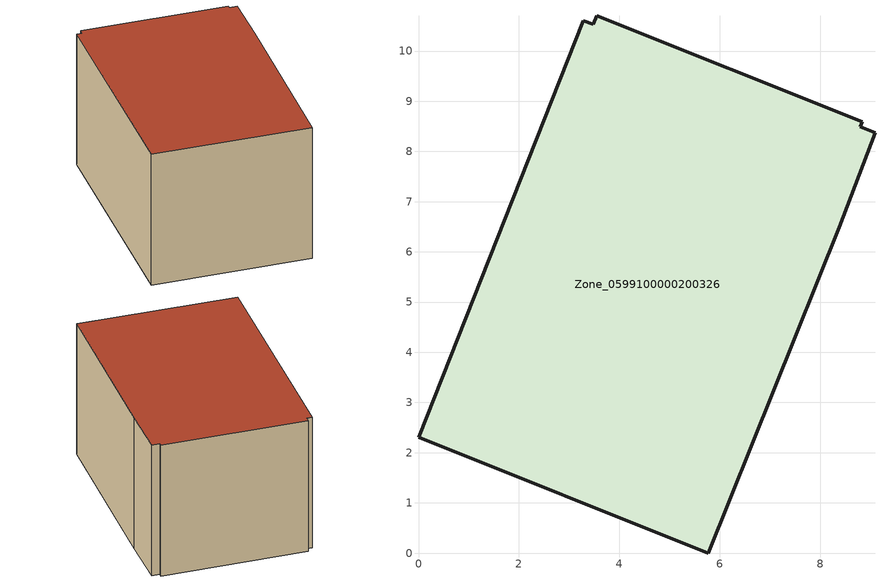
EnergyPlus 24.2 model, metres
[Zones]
Zone_0599100000200326
 floor ground (C_G): 9.09,8.37 8.38,6.49 5.77,0 0,2.31 3.28,10.61 3.48,10.53 3.55,10.7 8.83,8.6 8.8,8.49 z0
 wall outside (C_F): 5.77,0 8.38,6.49 9.09,8.37 8.8,8.49 8.83,8.6 3.55,10.7 3.48,10.53 3.28,10.61 0,2.31 5.77,0 z0:5.63
 roof outside (C_R): 8.38,6.49 9.09,8.37 8.8,8.49 8.83,8.6 3.55,10.7 3.48,10.53 3.28,10.61 0,2.31 5.77,0 z5.63
[BUILDING]
Pand.0599100000200326: North Axis=0; Terrain=City; Loads Convergence Tolerance Value=0.04; Temperature Convergence Tolerance Value=0.4; Solar Distribution=FullExterior; Maximum Number of Warmup Days=25; Minimum Number of Warmup Days=1
[Site:Location]
Rotterdam.The.Hague.AP_ZH_NLD Design_Conditions: Latitude=51.96; Longitude=4.45; Time Zone=1; Elevation=-4.5
[SITE:GROUNDTEMPERATURE:BUILDINGSURFACE]
18, 18, 18, 18, 18, 18, 18, 18, 18, 18, 18, 18
[MATERIAL] Thermal Absorptance=0.9; Solar Absorptance=0.7; Visible Absorptance=0.7
Name | Roughness | Thickness | Conductivity | Density | Specific Heat
G.TI.1975-1991 | MediumSmooth | 0.15 | 0.288461 | 540 | 1210
F.TI.1975-1991 | Rough | 0.3 | 0.230769 | 1920 | 840
R.TI.1975-1991 | MediumRough | 0.2 | 0.153846 | 1500 | 1000
[CONSTRUCTION]
C_G: G.TI.1975-1991
C_F: F.TI.1975-1991
C_R: R.TI.1975-1991
[ZONE]
Zone_0599100000200326: Type=1; Multiplier=1; Ceiling Height=Autocalculate; Volume=Autocalculate; Floor Area=autocalculate; Part of Total Floor Area=Yes
[ZONEINFILTRATION:DESIGNFLOWRATE]
Infil_Zone_0599100000200326: Zone or ZoneList or Space or SpaceList=Zone_0599100000200326; Schedule=AlwaysOn; Design Flow Rate Calculation Method=Flow/Area; Flow Rate per Floor Area=0.003; Constant Term Coefficient=1; Temperature Term Coefficient=0; Velocity Term Coefficient=0; Velocity Squared Term Coefficient=0
[HVACTEMPLATE:ZONE:IDEALLOADSAIRSYSTEM]
Zone_0599100000200326: Maximum Heating Supply Air Temperature=50; Minimum Cooling Supply Air Temperature=13; Maximum Heating Supply Air Humidity Ratio=0.0156; Minimum Cooling Supply Air Humidity Ratio=0.0077; Heating Limit=NoLimit; Cooling Limit=NoLimit; Dehumidification Control Type=ConstantSensibleHeatRatio; Cooling Sensible Heat Ratio=0.7; Dehumidification Setpoint=60; Humidification Control Type=None; Humidification Setpoint=30; Outdoor Air Method=None; Outdoor Air Flow Rate per Person=0.00944; Outdoor Air Flow Rate per Zone Floor Area=0; Outdoor Air Flow Rate per Zone=0; Demand Controlled Ventilation Type=None; Outdoor Air Economizer Type=NoEconomizer; Heat Recovery Type=None; Sensible Heat Recovery Effectiveness=0.7; Latent Heat Recovery Effectiveness=0.65
[ZONECONTROL:THERMOSTAT]
ThermostatControl_Zone_0599100000200326: Zone or ZoneList=Zone_0599100000200326; Control Type Schedule=DualSetpointControlType; Control 1=Thermostat_Zone_0599100000200326; Temperature Difference Between Cutout And Setpoint=0
[THERMOSTATSETPOINT:DUALSETPOINT]
Thermostat_Zone_0599100000200326: Heating Setpoint Temperature Schedule=HeatingSetpoint_Zone_0599100000200326; Cooling Setpoint Temperature Schedule=CoolingSetpoint_Zone_0599100000200326
[SCHEDULE:COMPACT]
HeatingSetpoint_Zone_0599100000200326: Through: 12/31, For: AllDays, Until: 24:00, 21
CoolingSetpoint_Zone_0599100000200326: Through: 12/31, For: AllDays, Until: 24:00, 24
DualSetpointControlType: Through: 12/31, For: AllDays, Until: 24:00, 4
AlwaysOn: Through: 12/31, For: AllDays, Until: 24:00, 1
